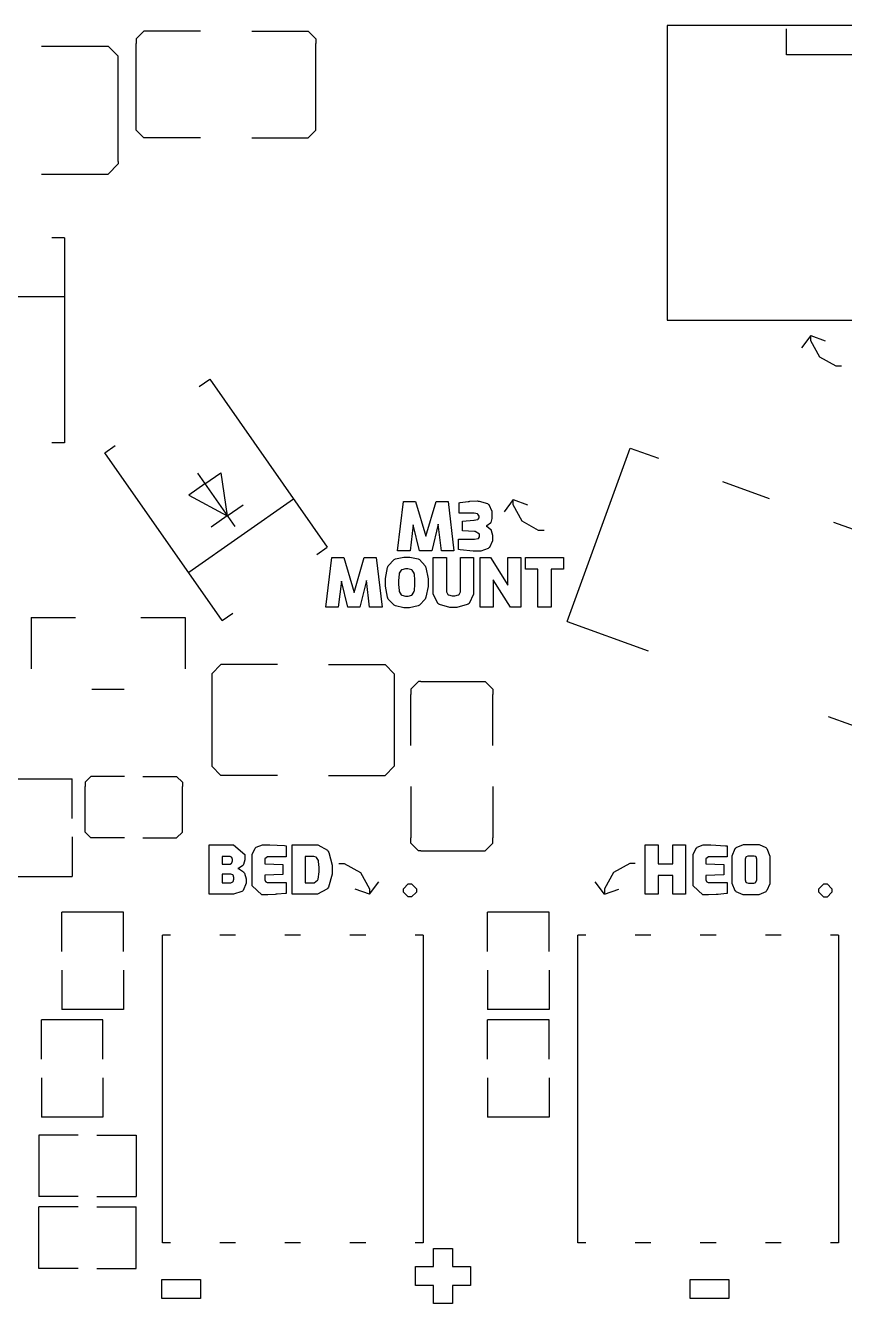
# Model space of a CAD drawing. Extents: x 0 to 132, y 0 to 98.
# Drawn here: x 36.44 to 52.4, y 24.25 to 49.18 of the extents above; entities that cross this region are included whole.
import ezdxf

# ---------------------------------------------------------------- set-up
doc = ezdxf.new("R2010")
doc.units = 0
doc.layers.get('0').update_dxf_attribs({"linetype": 'CONTINUOUS'})

msp = doc.modelspace()

# ---------------------------------------------------------------- linework, layer by layer
at = {"color": 0}
for p, q in [((56.1467, 49.1779), (48.9465, 49.1779)), ((48.9465, 49.1779), (48.9465, 43.4287)), ((38.7449, 49.0679), (38.596, 48.919)), ((38.596, 48.919), (38.596, 48.8678)), ((38.796, 49.0679), (38.7449, 49.0679)), ((39.8459, 49.0679), (38.796, 49.0679)), ((40.8464, 49.0679), (41.8966, 49.0679)), ((41.8966, 49.0679), (41.946, 49.0679)), ((41.946, 49.0679), (42.0963, 48.919)), ((42.0963, 48.919), (42.0963, 48.8678)), ((51.277, 48.6061), (51.277, 49.1148)), ((36.7467, 48.7786), (38.0464, 48.7786)), ((38.2461, 48.5786), (38.0464, 48.7786)), ((38.596, 48.8678), (38.596, 48.828)), ((38.596, 47.2281), (38.596, 48.828)), ((42.0963, 48.8678), (42.0963, 48.828)), ((42.0963, 47.2281), (42.0963, 48.828)), ((38.2461, 48.5292), (38.2461, 48.5786)), ((38.2461, 46.5282), (38.2461, 48.5292)), ((54.0703, 48.6061), (51.277, 48.6061)), ((38.596, 47.1883), (38.596, 47.2281)), ((38.596, 47.1385), (38.596, 47.1883)), ((38.7449, 46.9882), (38.596, 47.1385)), ((41.946, 46.9882), (42.0963, 47.1385)), ((42.0963, 47.2087), (42.0963, 47.2281)), ((42.0963, 47.1883), (42.0963, 47.2281)), ((42.0963, 47.1385), (42.0963, 47.1883)), ((38.796, 46.9882), (38.7449, 46.9882)), ((39.8459, 46.9882), (38.796, 46.9882)), ((40.8464, 46.9882), (41.8966, 46.9882)), ((41.8966, 46.9882), (41.946, 46.9882)), ((38.2461, 46.4785), (38.0464, 46.2788)), ((38.2461, 46.5282), (38.2461, 46.4785)), ((36.7467, 46.2788), (38.0464, 46.2788)), ((37.1962, 45.0356), (36.9464, 45.0356)), ((37.1962, 45.0356), (37.1962, 41.0365)), ((34.7018, 43.8919), (37.1905, 43.8919)), ((48.9465, 43.4287), (56.1467, 43.4287)), ((51.7469, 43.1285), (51.5662, 42.8886)), ((51.7469, 43.1285), (52.0266, 43.028)), ((51.7469, 43.0237), (51.7469, 43.1285)), ((51.9218, 42.7055), (51.7469, 43.0237)), ((52.24, 42.5291), (51.9218, 42.7055)), ((52.3462, 42.5291), (52.24, 42.5291)), ((39.824, 42.1337), (40.0279, 42.2769)), ((40.0279, 42.2769), (42.321, 39.0013)), ((37.1962, 41.0365), (36.9464, 41.0365)), ((37.9801, 40.8421), (38.1854, 40.9857)), ((46.9953, 37.5514), (48.2258, 40.9346)), ((48.2258, 40.9346), (48.7758, 40.7349)), ((40.2731, 37.568), (37.9801, 40.8421)), ((39.7866, 40.4428), (40.5158, 39.4021)), ((39.9327, 40.2347), (40.2442, 40.4523)), ((40.2442, 40.4523), (40.3698, 39.6102)), ((39.9327, 40.2347), (39.6201, 40.0156)), ((50.0257, 40.2788), (50.9365, 39.9478)), ((39.6201, 40.0156), (40.3698, 39.6102)), ((41.6609, 39.9355), (39.6226, 38.5078)), ((43.6908, 38.9283), (43.8051, 39.8942)), ((43.8051, 39.8942), (44.0422, 39.8942)), ((44.0422, 39.8942), (44.2419, 39.2162)), ((44.2419, 39.2162), (44.4405, 39.8942)), ((44.4405, 39.8942), (44.6747, 39.8942)), ((44.6747, 39.8942), (44.7904, 38.9283)), ((44.909, 39.8695), (45.0702, 39.8928)), ((45.0702, 39.8928), (45.0854, 39.8942)), ((45.0854, 39.8942), (45.0991, 39.8971)), ((45.0991, 39.8971), (45.2452, 39.9023)), ((45.2452, 39.9023), (45.2603, 39.9009)), ((45.2603, 39.9009), (45.2808, 39.9009)), ((45.2808, 39.9009), (45.4462, 39.8501)), ((45.9465, 39.9288), (45.7659, 39.6889)), ((45.9465, 39.9288), (46.2262, 39.8279)), ((45.9465, 39.824), (45.9465, 39.9288)), ((40.3698, 39.6102), (40.6809, 39.8279)), ((44.8924, 39.8653), (44.909, 39.8695)), ((44.8924, 39.6628), (44.8924, 39.8653)), ((45.1598, 39.6628), (44.8924, 39.6628)), ((45.1817, 39.6628), (45.1598, 39.6628)), ((45.2494, 39.6505), (45.1817, 39.6628)), ((45.2533, 39.6476), (45.2494, 39.6505)), ((45.2575, 39.6462), (45.2533, 39.6476)), ((45.2808, 39.6074), (45.2575, 39.6462)), ((45.4462, 39.8501), (45.4586, 39.8406)), ((45.4586, 39.8406), (45.4699, 39.8307)), ((45.4699, 39.8307), (45.5306, 39.7013)), ((45.5306, 39.7013), (45.5306, 39.6572)), ((45.5306, 39.6572), (45.5306, 39.5912)), ((46.1215, 39.5055), (45.9465, 39.824)), ((40.3698, 39.6102), (40.0569, 39.3912)), ((43.9953, 39.4395), (43.9346, 38.9283)), ((44.1205, 38.9283), (43.9953, 39.4395)), ((44.4832, 39.449), (44.3562, 38.9283)), ((44.5463, 38.9283), (44.4832, 39.449)), ((44.9584, 39.5097), (45.1788, 39.5249)), ((44.9584, 39.3167), (44.9584, 39.5097)), ((45.1788, 39.5249), (45.1873, 39.5263)), ((45.1873, 39.5263), (45.2519, 39.54)), ((45.2519, 39.54), (45.2561, 39.5414)), ((45.2561, 39.5414), (45.2603, 39.5443)), ((45.2603, 39.5443), (45.2808, 39.5732)), ((45.2808, 39.5937), (45.2808, 39.6074)), ((45.2808, 39.5813), (45.2808, 39.5937)), ((45.2808, 39.5732), (45.2808, 39.5813)), ((45.4297, 39.4173), (45.4201, 39.4134)), ((45.4201, 39.4134), (45.4297, 39.4106)), ((45.5002, 39.4698), (45.4297, 39.4173)), ((45.4297, 39.4106), (45.5069, 39.3471)), ((45.5041, 39.4765), (45.5002, 39.4698)), ((45.5083, 39.485), (45.5041, 39.4765)), ((45.5306, 39.5633), (45.5083, 39.485)), ((45.5306, 39.5912), (45.5306, 39.5633)), ((46.44, 39.3291), (46.1215, 39.5055)), ((52.1878, 39.4917), (53.0987, 39.1612)), ((44.88, 38.9573), (44.88, 39.1597)), ((44.88, 39.1597), (45.1637, 39.1597)), ((45.1901, 39.3044), (44.9584, 39.3167)), ((45.1637, 39.1597), (45.1887, 39.1597)), ((45.1887, 39.1597), (45.2589, 39.1679)), ((45.2067, 39.3044), (45.1901, 39.3044)), ((45.2907, 39.2546), (45.2067, 39.3044)), ((45.2589, 39.1679), (45.2632, 39.1693)), ((45.2632, 39.1693), (45.267, 39.1721)), ((45.267, 39.1721), (45.2907, 39.2038)), ((45.2907, 39.2384), (45.2907, 39.2546)), ((45.2907, 39.2134), (45.2907, 39.2384)), ((45.2907, 39.2038), (45.2907, 39.2134)), ((45.5069, 39.3471), (45.5126, 39.3375)), ((45.5126, 39.3375), (45.5164, 39.3291)), ((45.5164, 39.3291), (45.5429, 39.2342)), ((45.5429, 39.2342), (45.5429, 39.201)), ((45.5429, 39.201), (45.5429, 39.1654)), ((45.5429, 39.1654), (45.5429, 39.1213)), ((46.5459, 39.3291), (46.44, 39.3291)), ((42.1171, 38.8578), (42.321, 39.0013)), ((43.9346, 38.9283), (43.6908, 38.9283)), ((44.3562, 38.9283), (44.1205, 38.9283)), ((44.7904, 38.9283), (44.5463, 38.9283)), ((44.909, 38.9516), (44.88, 38.9573)), ((45.1665, 38.9213), (44.909, 38.9516)), ((45.2632, 38.9213), (45.1665, 38.9213)), ((45.3111, 38.9213), (45.2632, 38.9213)), ((45.4572, 38.9749), (45.3111, 38.9213)), ((45.4699, 38.9848), (45.4572, 38.9749)), ((45.4808, 38.9957), (45.4699, 38.9848)), ((45.5429, 39.1213), (45.4808, 38.9957)), ((42.2935, 37.8273), (42.4064, 38.796)), ((42.4064, 38.796), (42.6434, 38.796)), ((42.6434, 38.796), (42.8417, 38.1166)), ((42.8417, 38.1166), (43.0389, 38.796)), ((43.0389, 38.796), (43.276, 38.796)), ((43.276, 38.796), (43.3903, 37.8273)), ((43.5088, 38.6373), (43.6217, 38.7586)), ((43.6217, 38.7586), (43.6368, 38.7643)), ((43.6368, 38.7643), (43.6506, 38.771)), ((43.6506, 38.771), (43.8146, 38.8027)), ((43.8146, 38.8027), (43.8697, 38.8027)), ((43.8697, 38.8027), (43.9279, 38.8027)), ((43.9279, 38.8027), (44.0891, 38.771)), ((44.0891, 38.771), (44.1043, 38.7643)), ((44.1043, 38.7643), (44.118, 38.7586)), ((44.118, 38.7586), (44.2295, 38.6373)), ((44.3879, 38.1483), (44.3879, 38.796)), ((44.3879, 38.796), (44.6416, 38.796)), ((44.6416, 38.796), (44.6416, 38.1483)), ((44.9185, 38.1483), (44.9185, 38.796)), ((44.9185, 38.796), (45.1707, 38.796)), ((45.1707, 38.796), (45.1707, 38.1483)), ((45.303, 37.8273), (45.303, 38.796)), ((45.303, 38.796), (45.5002, 38.796)), ((45.5002, 38.796), (45.8403, 38.257)), ((45.8403, 38.257), (45.8403, 38.796)), ((45.8403, 38.796), (46.0925, 38.796)), ((46.0925, 38.796), (46.0925, 37.8273)), ((46.1864, 38.5699), (46.1864, 38.796)), ((46.1864, 38.796), (46.9237, 38.796)), ((46.9237, 38.796), (46.9237, 38.5699)), ((43.4566, 38.3893), (43.4936, 38.6031)), ((43.4936, 38.6031), (43.5021, 38.6196)), ((43.5021, 38.6196), (43.5088, 38.6373)), ((43.7198, 38.475), (43.7099, 38.3536)), ((43.7226, 38.4831), (43.7198, 38.475)), ((43.7236, 38.4926), (43.7226, 38.4831)), ((43.7624, 38.5533), (43.7236, 38.4926)), ((43.7677, 38.5561), (43.7624, 38.5533)), ((43.7734, 38.5604), (43.7677, 38.5561)), ((43.8436, 38.577), (43.7734, 38.5604)), ((43.8697, 38.577), (43.8436, 38.577)), ((43.8933, 38.577), (43.8697, 38.577)), ((43.9663, 38.5604), (43.8933, 38.577)), ((43.972, 38.5561), (43.9663, 38.5604)), ((43.9773, 38.5533), (43.972, 38.5561)), ((44.0147, 38.4926), (43.9773, 38.5533)), ((44.0171, 38.4831), (44.0147, 38.4926)), ((44.0186, 38.475), (44.0171, 38.4831)), ((44.0298, 38.3551), (44.0186, 38.475)), ((44.2295, 38.6373), (44.2376, 38.6196)), ((44.2376, 38.6196), (44.2447, 38.6031)), ((44.2447, 38.6031), (44.2845, 38.3854)), ((46.4273, 38.5699), (46.1864, 38.5699)), ((46.4273, 37.8273), (46.4273, 38.5699)), ((46.9237, 38.5699), (46.6824, 38.5699)), ((46.6824, 38.5699), (46.6824, 37.8273)), ((42.5951, 38.3385), (42.5344, 37.8273)), ((42.7221, 37.8273), (42.5951, 38.3385)), ((43.0858, 38.3508), (42.9577, 37.8273)), ((43.1465, 37.8273), (43.0858, 38.3508)), ((43.4566, 38.3124), (43.4566, 38.3893)), ((43.4566, 38.2404), (43.4566, 38.3124)), ((43.4936, 38.0227), (43.4566, 38.2404)), ((43.7099, 38.3536), (43.7099, 38.3124)), ((43.7099, 38.3124), (43.7099, 38.2707)), ((43.7099, 38.2707), (43.7198, 38.155)), ((43.7198, 38.155), (43.7226, 38.1455)), ((44.0171, 38.1455), (44.0186, 38.155)), ((44.0186, 38.155), (44.0298, 38.2736)), ((44.0298, 38.3124), (44.0298, 38.3551)), ((44.0298, 38.2736), (44.0298, 38.3124)), ((44.2845, 38.2365), (44.2447, 38.0227)), ((44.2845, 38.3854), (44.2845, 38.3124)), ((44.2845, 38.3124), (44.2845, 38.2365)), ((44.3879, 38.0877), (44.3879, 38.1483)), ((44.6416, 38.1483), (44.6416, 38.1303)), ((44.9185, 38.1317), (44.9185, 38.1483)), ((45.1707, 38.1483), (45.1707, 38.0848)), ((45.8914, 37.8273), (45.5538, 38.366)), ((45.5538, 38.366), (45.5538, 37.8273)), ((43.5021, 38.0048), (43.4936, 38.0227)), ((43.5088, 37.9885), (43.5021, 38.0048)), ((43.6217, 37.8672), (43.5088, 37.9885)), ((43.7226, 38.1455), (43.7236, 38.137)), ((43.7236, 38.137), (43.7624, 38.0725)), ((43.7624, 38.0725), (43.7677, 38.0683)), ((43.7677, 38.0683), (43.7734, 38.0654)), ((43.7734, 38.0654), (43.845, 38.0464)), ((43.845, 38.0464), (43.8697, 38.0464)), ((43.8697, 38.0464), (43.8947, 38.0464)), ((43.8947, 38.0464), (43.9663, 38.0654)), ((43.9663, 38.0654), (43.972, 38.0683)), ((43.972, 38.0683), (43.9773, 38.0725)), ((43.9773, 38.0725), (44.0147, 38.137)), ((44.0147, 38.137), (44.0171, 38.1455)), ((44.2295, 37.9885), (44.118, 37.8672)), ((44.2376, 38.0048), (44.2295, 37.9885)), ((44.2447, 38.0227), (44.2376, 38.0048)), ((44.4747, 37.9028), (44.3879, 38.0877)), ((44.4927, 37.8904), (44.4747, 37.9028)), ((44.6416, 38.1303), (44.6705, 38.0781)), ((44.6705, 38.0781), (44.6775, 38.0739)), ((44.6775, 38.0739), (44.6828, 38.0697)), ((44.6828, 38.0697), (44.7544, 38.0488)), ((44.7544, 38.0488), (44.7795, 38.0488)), ((44.7795, 38.0488), (44.8056, 38.0488)), ((44.8056, 38.0488), (44.8772, 38.0697)), ((44.8772, 38.0697), (44.8839, 38.0739)), ((44.8839, 38.0739), (44.8896, 38.0781)), ((44.8896, 38.0781), (44.9185, 38.1317)), ((45.0854, 37.9028), (45.0688, 37.8904)), ((45.1707, 38.0848), (45.0854, 37.9028)), ((40.2731, 37.568), (40.4784, 37.7112)), ((42.5344, 37.8273), (42.2935, 37.8273)), ((42.9577, 37.8273), (42.7221, 37.8273)), ((43.3903, 37.8273), (43.1465, 37.8273)), ((43.6368, 37.8601), (43.6217, 37.8672)), ((43.6506, 37.8548), (43.6368, 37.8601)), ((43.8108, 37.8202), (43.6506, 37.8548)), ((43.8697, 37.8202), (43.8108, 37.8202)), ((43.9237, 37.8202), (43.8697, 37.8202)), ((44.0891, 37.8548), (43.9237, 37.8202)), ((44.1043, 37.8601), (44.0891, 37.8548)), ((44.118, 37.8672), (44.1043, 37.8601)), ((44.5093, 37.8795), (44.4927, 37.8904)), ((44.7075, 37.8231), (44.5093, 37.8795)), ((44.7795, 37.8231), (44.7075, 37.8231)), ((44.8469, 37.8231), (44.7795, 37.8231)), ((45.0508, 37.8795), (44.8469, 37.8231)), ((45.0688, 37.8904), (45.0508, 37.8795)), ((45.5538, 37.8273), (45.303, 37.8273)), ((46.0925, 37.8273), (45.8914, 37.8273)), ((46.6824, 37.8273), (46.4273, 37.8273)), ((36.5471, 37.6287), (37.411, 37.6287)), ((36.5471, 37.6287), (36.5471, 36.6282)), ((38.6828, 37.6287), (39.5471, 37.6287)), ((39.5471, 37.6287), (39.5471, 36.6282)), ((46.9953, 37.5514), (48.5771, 36.9757)), ((40.247, 36.7083), (40.0664, 36.5291)), ((40.2967, 36.7083), (40.247, 36.7083)), ((41.3466, 36.7083), (40.2967, 36.7083)), ((42.3471, 36.7083), (43.3959, 36.7083)), ((43.3959, 36.7083), (43.4467, 36.7083)), ((43.4467, 36.7083), (43.6259, 36.5291)), ((40.0664, 36.5291), (40.0664, 34.7279)), ((43.6259, 36.5291), (43.6259, 34.7279)), ((37.7321, 36.2285), (38.3603, 36.2285)), ((44.0958, 36.3788), (43.9469, 36.2299)), ((43.9469, 36.2299), (43.9469, 36.1791)), ((43.9469, 36.1791), (43.9469, 36.128)), ((44.147, 36.3788), (44.0958, 36.3788)), ((44.147, 36.3788), (45.3457, 36.3788)), ((45.3457, 36.3788), (45.3954, 36.3788)), ((45.3954, 36.3788), (45.5468, 36.2299)), ((45.5468, 36.2299), (45.5468, 36.1791)), ((45.5468, 36.1791), (45.5468, 36.128)), ((43.9469, 35.1289), (43.9469, 36.128)), ((45.5468, 35.1289), (45.5468, 36.128)), ((52.0845, 35.6993), (53.6663, 35.1234)), ((40.247, 34.5488), (40.0664, 34.7279)), ((43.4467, 34.5488), (43.6259, 34.7279)), ((36.1474, 34.4785), (37.3475, 34.4785)), ((37.3475, 33.7082), (37.3475, 34.4785)), ((37.7088, 34.5281), (37.5969, 34.4165)), ((37.5969, 34.4165), (37.5969, 34.3793)), ((37.7458, 34.5281), (37.7088, 34.5281)), ((38.366, 34.5281), (37.7458, 34.5281)), ((38.7269, 34.5281), (39.3457, 34.5281)), ((39.3457, 34.5281), (39.3831, 34.5281)), ((39.3831, 34.5281), (39.4959, 34.4165)), ((39.4959, 34.4165), (39.4959, 34.3779)), ((40.2967, 34.5488), (40.247, 34.5488)), ((41.3466, 34.5488), (40.2967, 34.5488)), ((42.3471, 34.5488), (43.3959, 34.5488)), ((43.3959, 34.5488), (43.4467, 34.5488)), ((37.5969, 34.3793), (37.5969, 34.3283)), ((37.5969, 33.5291), (37.5969, 34.3283)), ((39.4959, 34.3779), (39.4959, 34.3283)), ((39.4959, 33.5291), (39.4959, 34.3283)), ((43.9469, 34.3283), (43.9469, 33.3292)), ((45.5468, 34.3283), (45.5468, 33.3292)), ((37.5969, 33.478), (37.5969, 33.5291)), ((37.5969, 33.4409), (37.5969, 33.478)), ((37.7088, 33.3292), (37.5969, 33.4409)), ((39.3831, 33.3292), (39.4959, 33.4409)), ((39.4959, 33.478), (39.4959, 33.5291)), ((39.4959, 33.4409), (39.4959, 33.478)), ((37.3475, 33.3485), (37.3475, 32.5782)), ((37.7458, 33.3292), (37.7088, 33.3292)), ((38.366, 33.3292), (37.7458, 33.3292)), ((38.7269, 33.3292), (39.3457, 33.3292)), ((39.3457, 33.3292), (39.3831, 33.3292)), ((40.0184, 32.2282), (40.0184, 33.1956)), ((40.0184, 33.1956), (40.4192, 33.1956)), ((40.4192, 33.1956), (40.4922, 33.1956)), ((40.4922, 33.1956), (40.7113, 33.0013)), ((40.936, 33.1487), (41.0545, 33.1956)), ((41.0545, 33.1956), (41.0944, 33.1956)), ((41.0944, 33.1956), (41.2006, 33.1956)), ((41.2006, 33.1956), (41.4884, 33.179)), ((41.4884, 33.179), (41.5216, 33.1749)), ((41.5216, 33.1749), (41.5216, 32.9613)), ((41.6387, 32.2282), (41.6387, 33.1956)), ((41.6387, 33.1956), (42.0659, 33.1956)), ((42.0659, 33.1956), (42.1337, 33.1956)), ((42.1337, 33.1956), (42.3238, 33.0881)), ((43.9469, 33.2782), (43.9469, 33.3292)), ((43.9469, 33.2286), (43.9469, 33.2782)), ((44.0958, 33.0784), (43.9469, 33.2286)), ((45.3954, 33.0784), (45.5468, 33.2286)), ((45.5468, 33.2782), (45.5468, 33.3292)), ((45.5468, 33.2286), (45.5468, 33.2782)), ((48.5179, 32.2282), (48.5179, 33.1928)), ((48.5179, 33.1928), (48.7687, 33.1928)), ((48.7687, 33.1928), (48.7687, 32.8221)), ((49.0555, 32.8221), (49.0555, 33.1928)), ((49.0555, 33.1928), (49.3078, 33.1928)), ((49.3078, 33.1928), (49.3078, 32.2282)), ((49.5349, 33.1473), (49.6507, 33.1928)), ((49.6507, 33.1928), (49.6905, 33.1928)), ((49.6905, 33.1928), (49.7967, 33.1928)), ((49.7967, 33.1928), (50.0849, 33.1763)), ((50.0849, 33.1763), (50.1177, 33.1722)), ((50.1177, 33.1722), (50.1177, 32.9599)), ((50.2955, 33.1418), (50.4363, 33.2011)), ((50.4363, 33.2011), (50.4832, 33.2011)), ((50.4832, 33.2011), (50.691, 33.2011)), ((50.691, 33.2011), (50.7379, 33.2011)), ((50.7379, 33.2011), (50.8716, 33.1418)), ((40.4163, 32.9668), (40.2689, 32.9668)), ((40.2689, 32.9668), (40.2689, 32.8152)), ((40.4248, 32.9668), (40.4163, 32.9668)), ((40.4523, 32.953), (40.4248, 32.9668)), ((40.4551, 32.9489), (40.4523, 32.953)), ((40.458, 32.9461), (40.4551, 32.9489)), ((40.4731, 32.9062), (40.458, 32.9461)), ((40.7113, 33.0013), (40.7113, 32.9365)), ((40.7113, 32.9365), (40.7113, 32.902)), ((40.8534, 33.0013), (40.9127, 33.1308)), ((40.8534, 32.9544), (40.8534, 33.0013)), ((40.8534, 32.4514), (40.8534, 32.9544)), ((40.9127, 33.1308), (40.925, 33.1391)), ((40.925, 33.1391), (40.936, 33.1487)), ((41.1551, 32.9613), (41.1057, 32.9186)), ((41.1057, 32.9186), (41.1057, 32.9034)), ((41.1716, 32.9613), (41.1551, 32.9613)), ((41.5216, 32.9613), (41.1716, 32.9613)), ((42.0398, 32.9668), (41.8895, 32.9668)), ((41.8895, 32.9668), (41.8895, 32.4542)), ((42.055, 32.9668), (42.0398, 32.9668)), ((42.1047, 32.953), (42.055, 32.9668)), ((42.1086, 32.9489), (42.1047, 32.953)), ((42.1128, 32.9461), (42.1086, 32.9489)), ((42.146, 32.8855), (42.1128, 32.9461)), ((42.3238, 33.0881), (42.3376, 33.066)), ((42.3376, 33.066), (42.3499, 33.0454)), ((42.3499, 33.0454), (42.4159, 32.7945)), ((44.147, 33.0784), (44.0958, 33.0784)), ((44.147, 33.0784), (45.3457, 33.0784)), ((45.3457, 33.0784), (45.3954, 33.0784)), ((49.4524, 33.0013), (49.5117, 33.1294)), ((49.4524, 32.9544), (49.4524, 33.0013)), ((49.4524, 32.4487), (49.4524, 32.9544)), ((49.5117, 33.1294), (49.524, 33.1377)), ((49.524, 33.1377), (49.5349, 33.1473)), ((49.7526, 32.9599), (49.7032, 32.9186)), ((49.7032, 32.9186), (49.7032, 32.9034)), ((49.7692, 32.9599), (49.7526, 32.9599)), ((50.1177, 32.9599), (49.7692, 32.9599)), ((50.2172, 32.9765), (50.2722, 33.1184)), ((50.2172, 32.9241), (50.2172, 32.9765)), ((50.2172, 32.4817), (50.2172, 32.9241)), ((50.2722, 33.1184), (50.2846, 33.1294)), ((50.2846, 33.1294), (50.2955, 33.1418)), ((50.4818, 32.9544), (50.468, 32.9131)), ((50.468, 32.9131), (50.468, 32.8979)), ((50.4857, 32.9572), (50.4818, 32.9544)), ((50.4871, 32.9599), (50.4857, 32.9572)), ((50.5217, 32.9751), (50.4871, 32.9599)), ((50.534, 32.9751), (50.5217, 32.9751)), ((50.6307, 32.9751), (50.534, 32.9751)), ((50.6416, 32.9751), (50.6307, 32.9751)), ((50.6758, 32.9627), (50.6416, 32.9751)), ((50.6786, 32.9599), (50.6758, 32.9627)), ((50.6815, 32.9572), (50.6786, 32.9599)), ((50.6938, 32.9144), (50.6815, 32.9572)), ((50.6938, 32.8979), (50.6938, 32.9144)), ((50.8716, 33.1418), (50.8825, 33.1294)), ((50.8825, 33.1294), (50.8924, 33.1184)), ((50.8924, 33.1184), (50.9461, 32.9737)), ((50.9461, 32.9737), (50.9461, 32.9241)), ((50.9461, 32.9241), (50.9461, 32.4817)), ((40.2689, 32.8152), (40.4163, 32.8152)), ((40.4163, 32.8152), (40.4262, 32.8152)), ((40.4262, 32.8152), (40.4551, 32.8345)), ((40.4551, 32.8345), (40.458, 32.8373)), ((40.458, 32.8373), (40.4594, 32.8414)), ((40.4594, 32.8414), (40.4731, 32.8786)), ((40.4731, 32.891), (40.4731, 32.9062)), ((40.4731, 32.8786), (40.4731, 32.891)), ((40.5903, 32.7339), (40.579, 32.7312)), ((40.579, 32.7312), (40.5903, 32.7284)), ((40.6728, 32.7904), (40.5903, 32.7339)), ((40.5903, 32.7284), (40.688, 32.6636)), ((40.6785, 32.7987), (40.6728, 32.7904)), ((40.6837, 32.8083), (40.6785, 32.7987)), ((40.7113, 32.902), (40.6837, 32.8083)), ((40.688, 32.6636), (40.6961, 32.6526)), ((41.1057, 32.9034), (41.1057, 32.8249)), ((41.1057, 32.8249), (41.4556, 32.8125)), ((41.4556, 32.8125), (41.4556, 32.6113)), ((42.1404, 32.5217), (42.1626, 32.6636)), ((42.1488, 32.8759), (42.146, 32.8855)), ((42.1499, 32.8676), (42.1488, 32.8759)), ((42.1626, 32.7518), (42.1499, 32.8676)), ((42.1626, 32.7105), (42.1626, 32.7518)), ((42.1626, 32.6636), (42.1626, 32.7105)), ((42.4159, 32.7945), (42.4159, 32.7105)), ((42.4159, 32.7105), (42.4159, 32.6195)), ((42.5468, 32.829), (42.6515, 32.829)), ((42.6515, 32.829), (42.9701, 32.654)), ((48.2205, 32.829), (47.9019, 32.654)), ((48.3263, 32.829), (48.2205, 32.829)), ((48.7687, 32.8221), (49.0555, 32.8221)), ((49.7032, 32.9034), (49.7032, 32.8221)), ((49.7032, 32.8221), (50.0546, 32.8097)), ((50.0546, 32.8097), (50.0546, 32.6085)), ((50.468, 32.8979), (50.468, 32.5231)), ((50.6938, 32.5203), (50.6938, 32.8979)), ((36.1474, 32.5782), (37.3475, 32.5782)), ((40.4301, 32.6237), (40.2689, 32.6237)), ((40.2689, 32.6237), (40.2689, 32.4542)), ((40.2689, 32.4542), (40.4301, 32.4542)), ((40.4414, 32.6237), (40.4301, 32.6237)), ((40.4301, 32.4542), (40.4428, 32.4542)), ((40.4784, 32.6058), (40.4414, 32.6237)), ((40.4428, 32.4542), (40.4784, 32.4735)), ((40.4827, 32.6016), (40.4784, 32.6058)), ((40.4784, 32.4735), (40.4827, 32.4762)), ((40.4855, 32.5989), (40.4827, 32.6016)), ((40.4827, 32.4762), (40.4855, 32.4804)), ((40.5007, 32.5562), (40.4855, 32.5989)), ((40.4855, 32.4804), (40.5007, 32.5258)), ((40.5007, 32.5396), (40.5007, 32.5562)), ((40.5007, 32.5258), (40.5007, 32.5396)), ((40.7388, 32.4446), (40.6785, 32.3026)), ((40.6961, 32.6526), (40.7031, 32.643)), ((40.7031, 32.643), (40.7388, 32.5313)), ((40.7388, 32.5313), (40.7388, 32.4941)), ((40.7388, 32.4941), (40.7388, 32.4446)), ((40.8534, 32.3935), (40.8534, 32.4514)), ((41.4556, 32.6113), (41.1057, 32.5989)), ((41.1057, 32.5989), (41.1057, 32.5245)), ((41.1057, 32.5245), (41.1057, 32.5121)), ((41.1057, 32.5121), (41.118, 32.4776)), ((41.118, 32.4776), (41.1208, 32.4749)), ((41.1208, 32.4749), (41.1219, 32.4721)), ((41.1219, 32.4721), (41.1508, 32.4569)), ((41.1508, 32.4569), (41.1607, 32.4569)), ((41.1607, 32.4569), (41.5216, 32.4569)), ((41.5216, 32.4569), (41.5216, 32.2433)), ((41.8895, 32.4542), (42.0398, 32.4542)), ((42.0398, 32.4542), (42.0631, 32.4542)), ((42.0631, 32.4542), (42.1308, 32.5024)), ((42.1308, 32.5024), (42.1361, 32.5121)), ((42.1361, 32.5121), (42.1404, 32.5217)), ((42.4159, 32.6195), (42.3429, 32.3646)), ((42.9701, 32.654), (43.1465, 32.3357)), ((43.1465, 32.2282), (43.3268, 32.468)), ((43.8051, 32.3343), (43.9, 32.4294)), ((43.9, 32.4294), (43.9318, 32.4294)), ((43.9318, 32.4294), (43.9635, 32.4294)), ((43.9635, 32.4294), (44.0602, 32.3343)), ((47.727, 32.2282), (47.5463, 32.468)), ((47.9019, 32.654), (47.727, 32.3357)), ((49.0555, 32.5934), (48.7687, 32.5934)), ((48.7687, 32.5934), (48.7687, 32.2282)), ((49.0555, 32.2282), (49.0555, 32.5934)), ((49.4524, 32.3922), (49.4524, 32.4487)), ((50.0546, 32.6085), (49.7032, 32.5961)), ((49.7032, 32.5961), (49.7032, 32.5231)), ((49.7032, 32.5231), (49.7032, 32.5107)), ((49.7032, 32.5107), (49.7156, 32.4749)), ((49.7156, 32.4749), (49.7184, 32.4721)), ((49.7184, 32.4721), (49.7209, 32.4693)), ((49.7209, 32.4693), (49.7498, 32.4569)), ((49.7498, 32.4569), (49.7597, 32.4569)), ((49.7597, 32.4569), (50.1177, 32.4569)), ((50.1177, 32.4569), (50.1177, 32.2433)), ((50.2172, 32.4363), (50.2172, 32.4817)), ((50.2722, 32.2985), (50.2172, 32.4363)), ((50.468, 32.5231), (50.468, 32.5093)), ((50.468, 32.5093), (50.4818, 32.4666)), ((50.4818, 32.4666), (50.4857, 32.4638)), ((50.4857, 32.4638), (50.4885, 32.4611)), ((50.4885, 32.4611), (50.5298, 32.4459)), ((50.5298, 32.4459), (50.5435, 32.4459)), ((50.5435, 32.4459), (50.6208, 32.4459)), ((50.6208, 32.4459), (50.6345, 32.4459)), ((50.6345, 32.4459), (50.6734, 32.4611)), ((50.6734, 32.4611), (50.6758, 32.4638)), ((50.6758, 32.4638), (50.6786, 32.4666)), ((50.6786, 32.4666), (50.6938, 32.5079)), ((50.6938, 32.5079), (50.6938, 32.5203)), ((50.9461, 32.4335), (50.891, 32.3012)), ((50.9461, 32.4817), (50.9461, 32.4335)), ((51.9053, 32.3343), (52.0001, 32.4294)), ((52.0001, 32.4294), (52.0319, 32.4294)), ((52.0319, 32.4294), (52.0637, 32.4294)), ((52.0637, 32.4294), (52.16, 32.3343)), ((40.4372, 32.2282), (40.0184, 32.2282)), ((40.4908, 32.2282), (40.4372, 32.2282)), ((40.6534, 32.2819), (40.4908, 32.2282)), ((40.6658, 32.2916), (40.6534, 32.2819)), ((40.6785, 32.3026), (40.6658, 32.2916)), ((41.0436, 32.2199), (40.8534, 32.3935)), ((41.1081, 32.2199), (41.0436, 32.2199)), ((41.1579, 32.2199), (41.1081, 32.2199)), ((41.3067, 32.2268), (41.1579, 32.2199)), ((41.3262, 32.2282), (41.3067, 32.2268)), ((41.3438, 32.2296), (41.3262, 32.2282)), ((41.5078, 32.2419), (41.3438, 32.2296)), ((41.5216, 32.2433), (41.5078, 32.2419)), ((42.0659, 32.2282), (41.6387, 32.2282)), ((42.128, 32.2282), (42.0659, 32.2282)), ((42.3139, 32.326), (42.128, 32.2282)), ((42.3291, 32.3453), (42.3139, 32.326)), ((42.3429, 32.3646), (42.3291, 32.3453)), ((43.1465, 32.2282), (42.8667, 32.3288)), ((43.1465, 32.3357), (43.1465, 32.2282)), ((43.8051, 32.3026), (43.8051, 32.3343)), ((43.8051, 32.2709), (43.8051, 32.3026)), ((43.9, 32.1758), (43.8051, 32.2709)), ((43.9318, 32.1758), (43.9, 32.1758)), ((43.9635, 32.1758), (43.9318, 32.1758)), ((44.0602, 32.2709), (43.9635, 32.1758)), ((44.0602, 32.3343), (44.0602, 32.3026)), ((44.0602, 32.3026), (44.0602, 32.2709)), ((47.727, 32.3357), (47.727, 32.2282)), ((47.727, 32.2282), (48.0067, 32.3288)), ((48.7687, 32.2282), (48.5179, 32.2282)), ((49.3078, 32.2282), (49.0555, 32.2282)), ((49.6425, 32.2199), (49.4524, 32.3922)), ((49.7057, 32.2199), (49.6425, 32.2199)), ((49.7554, 32.2199), (49.7057, 32.2199)), ((49.9057, 32.2254), (49.7554, 32.2199)), ((49.9251, 32.2254), (49.9057, 32.2254)), ((49.9428, 32.2268), (49.9251, 32.2254)), ((50.104, 32.2419), (49.9428, 32.2268)), ((50.1177, 32.2433), (50.104, 32.2419)), ((50.2832, 32.286), (50.2722, 32.2985)), ((50.2941, 32.275), (50.2832, 32.286)), ((50.4306, 32.2199), (50.2941, 32.275)), ((50.4804, 32.2199), (50.4306, 32.2199)), ((50.691, 32.2199), (50.4804, 32.2199)), ((50.7351, 32.2199), (50.691, 32.2199)), ((50.8688, 32.2778), (50.7351, 32.2199)), ((50.8801, 32.2888), (50.8688, 32.2778)), ((50.891, 32.3012), (50.8801, 32.2888)), ((51.9053, 32.3026), (51.9053, 32.3343)), ((51.9053, 32.2709), (51.9053, 32.3026)), ((52.0001, 32.1744), (51.9053, 32.2709)), ((52.0319, 32.1744), (52.0001, 32.1744)), ((52.0637, 32.1744), (52.0319, 32.1744)), ((52.16, 32.2709), (52.0637, 32.1744)), ((52.16, 32.3343), (52.16, 32.3026)), ((52.16, 32.3026), (52.16, 32.2709)), ((38.3452, 31.8795), (37.145, 31.8795)), ((37.145, 31.1092), (37.145, 31.8795)), ((38.3452, 31.1092), (38.3452, 31.8795)), ((46.6467, 31.8795), (45.4462, 31.8795)), ((45.4462, 31.1092), (45.4462, 31.8795)), ((46.6467, 31.1092), (46.6467, 31.8795)), ((39.2603, 31.4289), (39.1061, 31.4289)), ((39.1061, 25.4289), (39.1061, 31.4289)), ((40.5296, 31.4289), (40.2223, 31.4289)), ((41.7999, 31.4289), (41.4927, 31.4289)), ((43.0706, 31.4289), (42.762, 31.4289)), ((44.1868, 31.4289), (44.0323, 31.4289)), ((44.1868, 31.4289), (44.1868, 25.4289)), ((47.3604, 31.4289), (47.2063, 31.4289)), ((47.2063, 25.4289), (47.2063, 31.4289)), ((48.6297, 31.4289), (48.3224, 31.4289)), ((49.9001, 31.4289), (49.5928, 31.4289)), ((51.1708, 31.4289), (50.8621, 31.4289)), ((52.287, 31.4289), (52.1324, 31.4289)), ((52.287, 31.4289), (52.287, 25.4289)), ((37.145, 30.7496), (37.145, 29.9792)), ((38.3452, 30.7496), (38.3452, 29.9792)), ((45.4462, 30.7496), (45.4462, 29.9792)), ((46.6467, 30.7496), (46.6467, 29.9792)), ((38.3452, 29.9792), (37.145, 29.9792)), ((46.6467, 29.9792), (45.4462, 29.9792)), ((37.9469, 29.7794), (36.7467, 29.7794)), ((36.7467, 29.0091), (36.7467, 29.7794)), ((37.9469, 29.0091), (37.9469, 29.7794)), ((46.6467, 29.7794), (45.4462, 29.7794)), ((45.4462, 29.0091), (45.4462, 29.7794)), ((46.6467, 29.0091), (46.6467, 29.7794)), ((36.7467, 28.6494), (36.7467, 27.8791)), ((37.9469, 28.6494), (37.9469, 27.8791)), ((45.4462, 28.6494), (45.4462, 27.8791)), ((46.6467, 28.6494), (46.6467, 27.8791)), ((37.9469, 27.8791), (36.7467, 27.8791)), ((46.6467, 27.8791), (45.4462, 27.8791)), ((36.697, 27.5291), (36.697, 26.3288)), ((37.4661, 27.5291), (36.697, 27.5291)), ((37.8273, 27.5291), (38.596, 27.5291)), ((38.596, 27.5291), (38.596, 26.3288)), ((37.4661, 26.3288), (36.697, 26.3288)), ((37.8273, 26.3288), (38.596, 26.3288)), ((36.697, 24.9301), (36.697, 26.129)), ((37.4661, 26.129), (36.697, 26.129)), ((37.8273, 26.129), (38.596, 26.129)), ((38.596, 24.9301), (38.596, 26.129)), ((39.2603, 25.4289), (39.1061, 25.4289)), ((40.5296, 25.4289), (40.2223, 25.4289)), ((41.7999, 25.4289), (41.4927, 25.4289)), ((43.0706, 25.4289), (42.762, 25.4289)), ((44.1868, 25.4289), (44.0323, 25.4289)), ((44.3907, 24.9673), (44.3907, 25.3201)), ((44.3907, 25.3201), (44.7615, 25.3201)), ((44.7615, 25.3201), (44.7615, 24.9673)), ((47.3604, 25.4289), (47.2063, 25.4289)), ((48.6297, 25.4289), (48.3224, 25.4289)), ((49.9001, 25.4289), (49.5928, 25.4289)), ((51.1708, 25.4289), (50.8621, 25.4289)), ((52.287, 25.4289), (52.1324, 25.4289)), ((44.038, 24.598), (44.038, 24.9673)), ((44.038, 24.9673), (44.3907, 24.9673)), ((44.7615, 24.9673), (45.1143, 24.9673)), ((45.1143, 24.9673), (45.1143, 24.598)), ((37.4661, 24.9301), (36.697, 24.9301)), ((37.8273, 24.9301), (38.596, 24.9301)), ((39.0934, 24.7096), (39.8487, 24.7096)), ((39.0934, 24.3389), (39.0934, 24.7096)), ((39.8487, 24.7096), (39.8487, 24.3389)), ((49.3945, 24.7096), (50.1481, 24.7096)), ((49.3945, 24.3389), (49.3945, 24.7096)), ((50.1481, 24.7096), (50.1481, 24.3389)), ((44.3907, 24.598), (44.038, 24.598)), ((44.3907, 24.2452), (44.3907, 24.598)), ((45.1143, 24.598), (44.7615, 24.598)), ((44.7615, 24.598), (44.7615, 24.2452)), ((39.8487, 24.3389), (39.0934, 24.3389)), ((44.7615, 24.2452), (44.3907, 24.2452)), ((50.1481, 24.3389), (49.3945, 24.3389))]:
    msp.add_line(p, q, dxfattribs=at)

doc.saveas('drawing.dxf')
